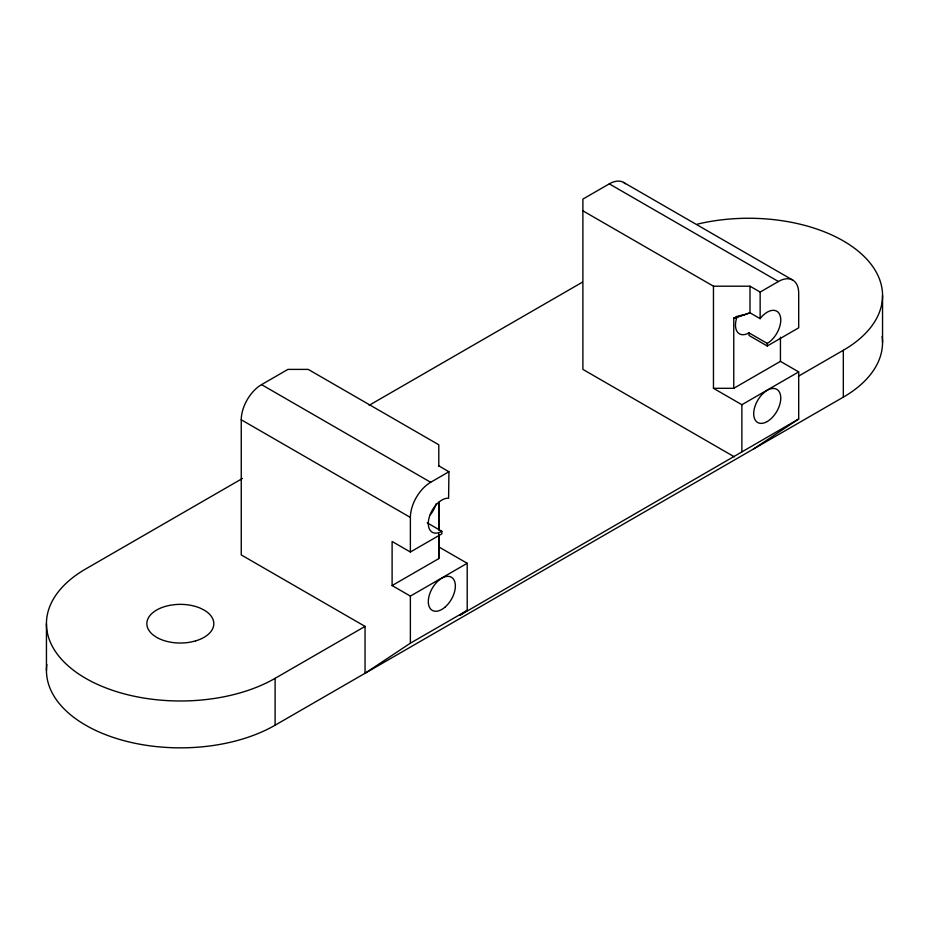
<?xml version="1.0" encoding="UTF-8"?>
<svg xmlns="http://www.w3.org/2000/svg" width="929" height="929" viewBox="0 0 929 929"><rect width="100%" height="100%" fill="white"/><g stroke="black" fill="none" stroke-linecap="round" stroke-linejoin="round"><path stroke-width="1.39" d="M438.79 466.358L438.79 444.782L308.219 369.394L287.932 369.394L261.548 384.629A28.706 16.571 -60 0 0 241.25 419.78L241.25 554.927L365.051 626.401L365.051 673.27L410.374 643.193L410.374 596.104L467.206 563.299L467.206 610.388L459.646 615.404L798.696 419.002L798.696 371.914L780.441 361.369L733.759 388.31L713.46 388.31L713.46 286.202L582.889 210.813M438.79 465.87L448.939 471.735L448.602 498.234A19.137 11.043 -60 0 0 428.768 519.172A19.137 11.043 -60 0 0 441.832 531.295L441.832 533.861L410.374 552.023L392.108 541.479L392.108 585.56L438.79 558.608L438.79 534.291M438.79 530.006L438.802 502.821M713.46 286.202L749.993 286.202L749.993 312.806L760.143 318.67L760.479 318.171A19.137 11.043 -60 0 1 780.314 316.208A19.137 11.043 -60 0 1 767.238 343.416L767.238 345.994L748.983 335.45L748.983 332.872A19.137 11.055 -60 0 1 739.414 333.825A19.137 11.032 -60.2 0 1 737.278 316.208L733.759 318.229L733.759 388.31M760.143 318.67L760.143 292.054L778.409 281.51A28.706 16.571 -60 0 1 798.696 293.227L798.696 327.832L767.238 345.994M780.441 361.369L780.441 337.192M753.373 449.079L798.696 419.002M625.38 183.745A28.706 16.571 -60 0 0 609.273 183.861L582.889 199.096L582.889 369.394L734.316 456.824M242.469 478.447L85.677 568.966A133.95 77.328 0 0 0 85.677 678.333A133.95 77.328 0 0 0 275.112 678.333L365.051 626.401M369.161 405.299L582.39 282.195M410.374 552.023L410.374 517.43A28.706 16.571 -60 0 1 430.673 482.279L448.939 471.735M713.46 388.31L741.876 404.719L798.696 371.914M798.348 376.245L843.323 350.279A133.95 77.328 0 0 0 859.975 252.63A133.95 77.328 0 0 0 697.342 224.144M410.374 643.193L467.206 610.388M46.868 664.456A133.95 77.328 0 0 0 124.312 740.75A133.95 77.328 0 0 0 275.112 725.201L843.323 397.147A133.95 77.328 0 0 0 882.132 336.403M744.582 314.71L749.993 312.806L733.759 318.229L744.582 314.71L738.474 315.953M623.626 182.444L792.762 280.093M609.273 183.861L778.409 281.51M749.993 286.202L760.143 292.054M748.983 332.872L767.238 343.416M261.548 384.629L430.673 482.279M427.224 522.853L441.832 531.295M241.25 419.78L410.374 517.43M438.79 546.891L467.206 563.299M392.108 585.56L410.374 596.104M882.55 295.596L882.55 342.464M843.323 350.279L843.323 397.147M741.876 404.719L741.876 451.808M438.79 502.31L438.79 529.635M438.79 533.943L438.79 558.608M275.112 678.333L275.112 725.201M46.45 623.649L46.45 670.517M436.107 503.878A19.137 11.078 -59.9 0 1 430.348 514.771M195.531 640.917L190.677 642.078A33.49 19.335 0 0 1 156.653 637.364L153.239 635.053A33.49 19.335 0 0 1 169.984 605.302L175.093 604.593A33.49 19.335 0 0 1 200.014 608.042L204.008 610.016A33.49 19.335 0 0 1 195.531 640.917M445.339 606.858A19.137 11.043 -60 0 0 451.401 577.223A19.137 11.043 -60 0 0 428.768 597.289A19.137 11.043 -60 0 0 445.339 606.858M767.249 421.534A19.137 11.043 -60 0 0 778.955 391.341A19.137 11.043 -60 0 0 755.521 404.87A19.137 11.043 -60 0 0 767.249 421.534"/></g></svg>
